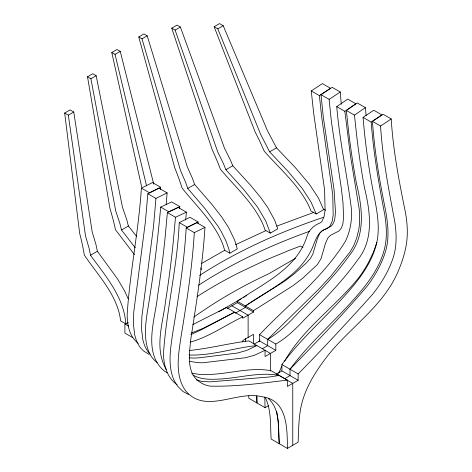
<?xml version="1.0" encoding="UTF-8"?>
<svg xmlns="http://www.w3.org/2000/svg" width="472" height="472" viewBox="0 0 472 472"><rect width="100%" height="100%" fill="white"/><g stroke="black" fill="none" stroke-linecap="round" stroke-linejoin="round"><path stroke-width="0.71" d="M256.839 396.657L256.945 402.964L256.792 395.925M166.168 204.777L167.117 192.889L159.005 188.204L147.842 193.756L145.352 222.176L133.741 312.169L133.458 324.541L134.626 334.4A64.593 37.294 -60 0 0 141.028 348.413L143.5 350.938L148.945 354.33M167.117 192.889L155.955 198.441L153.471 226.861L141.854 316.854L141.576 329.232L142.745 339.085A64.593 37.294 -60 0 0 149.146 353.097L150.131 354.112M265.146 397.188C271.536 410.103 270.208 425.036 271.152 439.031L287.383 448.4L298.139 442.193C298.711 428.08 298.634 413.702 302.729 400.055C307.065 385.854 314.889 373.01 323.621 361.109C347.109 328.453 384.999 306.717 399.595 267.754A74.423 42.97 -60 0 0 405.112 250.549C408.445 237.18 407.649 223.191 404.905 209.792C398.763 179.785 393.087 149.577 391.211 118.95L383.093 114.265L372.432 121.334L380.55 126.018C382.556 158.515 388.975 190.452 394.887 222.389C396.686 234.572 396.887 247.304 392.722 259.051C388.126 272.226 380.757 284.315 371.942 295.077C347.846 321.804 323.408 348.301 298.139 373.918L298.139 380.279L287.383 386.485L287.383 380.125C261.789 383.17 235.793 386.804 210.005 386.125C202.93 384.975 196.293 380.815 192.8 374.473C187.484 363.918 189.661 351.581 190.635 340.312C196.358 302.806 202.612 265.305 204.972 227.392L196.853 222.701L186.192 227.947C184.062 263.765 178.28 299.224 172.498 334.601C170.593 348.094 168.221 362.254 172.292 375.594A74.423 42.97 -60 0 0 177.808 386.426L182.983 391.483L188.54 394.527M204.972 227.392L194.311 232.631C192.175 268.45 186.393 303.915 180.617 339.285C178.705 352.785 176.339 366.939 180.404 380.284A74.423 42.97 -60 0 0 185.927 391.117C205.798 414.422 237.038 390.214 261.901 396.74C287.66 399.737 287.236 428.788 287.383 448.4M197.992 223.421L198.11 221.976L189.998 217.291L179.236 222.589C177.466 266.668 166.374 309.744 163.495 353.634C163.548 365.151 167.141 377.924 177.153 384.686M160.445 189.437L160.627 187.266L152.509 182.581L141.382 188.11C138.727 230.513 129.818 272.326 127.163 314.671C127.245 325.025 129.428 336.713 138.237 343.291M185.655 220.023L186.41 212.17L178.292 207.485L167.383 212.583L164.893 239.77A979.188 565.338 -60 0 1 157.536 296.032C155.205 319.444 142.473 352.613 164.262 370.974A71.95 41.542 -60 0 0 167.123 372.697M186.41 212.17L175.501 217.267L173.012 244.455A979.188 565.338 -60 0 1 165.654 300.717C163.052 322.913 153.736 348.548 166.333 369.428M179.566 208.801L179.791 206.618L171.678 201.933L160.698 207.072C157.648 241.198 153.488 275.235 147.807 309.024C146.426 317.803 145.122 326.659 145.476 335.568C146.049 345.427 148.621 356.59 157.229 362.543M376.904 242.39L373.37 252.243L368.502 262.432A71.95 41.542 -60 0 1 359.239 277.07C335.976 306.517 303.396 327.981 284.634 361.174M278.722 373.204L281.802 366.172M258.845 341.675L260.001 339.94M298.139 380.279L281.902 370.903L281.902 364.543C299.862 339.982 323.043 319.815 343.333 297.289C358.254 280.775 373.234 262.338 377.311 239.823C379.547 226.407 377.305 212.778 374.809 199.567C369.263 172.433 365.322 144.981 363.062 117.375L373.818 110.247L381.936 114.932L371.175 122.059C373.494 153.435 378.969 184.434 384.875 215.297C386.297 224.949 387.046 234.832 385.429 244.508C381.346 267.022 366.372 285.46 351.451 301.974C331.155 324.5 307.98 344.666 290.02 369.228L290.02 375.594L284.645 378.697M366.124 115.551L365.381 107.645L357.263 102.955L346.354 110.454L354.472 115.138L356.584 134.821A1116.115 644.392 -60 0 0 364.514 187.95C370.254 211.468 374.202 239.493 357.729 259.83C342.902 280.575 325.173 298.882 307.119 316.818C297.643 326.884 287.938 337.114 275.819 344.041L275.819 350.342L259.582 340.973L259.582 334.666C288.657 303.944 323.249 277.459 345.569 241.003C350.094 231.41 352.041 220.684 351.557 210.105C347.256 175.554 339.633 141.411 336.743 106.637L347.722 99.096L355.835 103.781L344.855 111.321L350.525 156.303L359.216 209.125L359.676 214.79L359.434 224.766L358.814 229.321L356.702 238.047L353.687 245.694L350.147 251.847L330.919 276.067L319.072 288.834L267.701 339.35L267.701 345.657L262.326 348.761M290.02 369.228C316.346 341.988 342.955 314.83 367.399 285.879C375.511 274.964 382.361 262.886 386.002 249.717C389.441 236.761 387.842 223.162 385.536 210.158C379.512 180.823 374.52 151.235 372.432 121.334M354.472 115.138L365.381 107.645M380.55 126.018L391.211 118.95M341.28 104.218L340.288 92.016L332.17 87.332L321.007 94.671L329.12 99.362L331.438 121.982L341.173 187.225L342.967 202.276L343.598 216.908L342.914 223.687L341.557 227.764L339.038 230.95L330.418 235.375L327.981 237.853L325.497 243.257L321.054 258.621L317.444 264.503L302.487 278.433L292.876 285.767L253.499 310.659L253.499 312.063L237.263 302.694L237.263 301.283C263.022 283.631 296.634 268.946 306.847 236.726C308.776 229.758 314.24 225.168 320.706 222.637A5.534 3.198 -60 0 0 322.169 220.984L324.122 216.436L325.078 210.134L324.606 190.015L313.632 112.944L311.266 90.925L322.394 83.603L330.512 88.293L319.379 95.609L321.751 117.628L332.725 194.7L333.191 214.825L332.241 221.126L330.282 225.669A5.534 3.198 -60 0 1 328.819 227.327L326.848 228.595M235.227 313.243L245.381 307.378L245.381 305.974C268.656 289.672 298.192 277.076 311.284 250.195C315.013 242.626 316.795 231.652 326.181 228.902M329.12 99.362L340.288 92.016M199.656 275.4C238.13 250.508 280.333 231.817 323.692 217.25M198.565 285.247C233.168 262.697 270.875 245.21 309.685 231.25M245.381 305.974L284.758 281.082L294.369 273.748L305.767 263.506L310.287 258.597L312.936 253.93L317.385 238.572L319.868 233.168L322.305 230.684L330.919 226.259L332.489 224.642L333.881 222.088L334.796 219.002L335.48 212.223L334.058 189.561L323.32 117.298L321.007 94.671M201.284 263.624L224.642 250.331M267.701 339.35C279.819 332.424 289.525 322.199 299 312.128C317.06 294.198 334.784 275.89 349.616 255.14C366.083 234.808 362.142 206.783 356.401 183.266A1116.115 644.392 -60 0 1 348.472 130.136L346.354 110.454M141.718 187.13L111.793 52.498L116.991 49.501L120.242 51.377L153.742 184.145M138.75 36.94L143.948 33.937L147.199 35.819L187.154 166.492L192.487 178.463L194.653 184.475L212.176 204.736L221.669 216.949L228.454 227.345L234.696 240.218L237.298 248.909L229.852 253.21L224.566 250.154A39.571 22.302 58.8 0 0 221.781 241.77C212.843 221.026 195.833 205.42 182.05 187.974A158.551 89.35 58.8 0 0 174.817 168.02L138.75 36.94L142.001 38.816L180.452 170.362L185.667 182.404L187.762 188.458L205.137 208.789L218.17 226.454L221.232 231.51L225.94 240.909L228.778 248.838L229.852 253.21M111.793 52.498L115.05 54.38L120.242 51.377M142.001 38.816L147.199 35.819M134.485 254.662L115.457 229.705A159.701 101.25 65.4 0 0 110.011 208.718L87.515 76.771L92.783 73.726L96.158 75.679L122.454 207.131L126.761 219.698L128.378 226.023L136.579 236.425M171.743 28.143L177.012 25.099L180.387 27.052L224.495 148.22L230.348 159.896L232.79 165.743L250.868 185.62L260.756 197.597L267.925 207.768L274.739 220.377L277.766 228.832L270.32 233.133L265.034 230.076A39.795 20.862 55.8 0 0 261.848 221.899C251.93 201.556 234.661 186.275 220.353 169.147A159.365 83.538 55.8 0 0 212.211 149.718L171.743 28.143L175.118 30.09L217.793 152.084L223.527 163.831L225.899 169.719L243.859 189.703L257.47 207.019L265.819 221.132L270.32 233.133M87.515 76.771L90.895 78.718L96.158 75.679M175.118 30.09L180.387 27.052M128.313 322.459L125.835 323.892L120.549 320.842A40.38 26.786 68.8 0 0 118.873 311.726C112.755 290.014 96.565 273.365 84.311 255.033A161.507 107.132 68.8 0 0 79.709 233.563L64.67 113.032L70.092 109.899L73.75 112.011L92.193 231.941L96.028 244.791L97.38 251.263L117.711 279.188L124.62 290.994L128.219 298.87M214.14 26.733L219.563 23.6L223.221 25.712L267.471 130.75L276.509 147.848L295.124 167.383L309.402 184.281L318.429 198.004L323.65 209.686L316.199 213.981L310.918 210.931A40.232 19.558 53.2 0 0 307.349 202.925C296.522 182.994 279.023 167.991 264.22 151.158A160.964 78.24 53.2 0 0 255.24 132.219L214.14 26.733L217.798 28.845L260.768 134.62L269.618 151.825L288.109 171.466L302.245 188.446L311.131 202.246L316.199 213.981M64.67 113.032L68.328 115.138L73.75 112.011M217.798 28.845L223.221 25.712M187.762 188.458L194.653 184.475M135.299 247.818L121.487 230L128.378 226.023M225.899 169.719L232.79 165.743M125.835 323.892C124.024 297.189 105.533 275.925 90.488 255.246L97.38 251.263M269.618 151.825L276.509 147.848M193.715 317.09L204.736 309.602A494.349 285.412 0 0 1 258.45 278.698L268.822 273.725L295.543 258.296M218.701 311.797L241.475 298.646M243.275 297.608L244.472 296.917M245.67 296.227L246.868 295.537M227.109 308.558L237.263 302.694M253.499 312.063L242.744 318.27L242.744 316.865L226.513 307.496L192.818 324.594M254.207 344.076L259.582 340.973M275.819 350.342L265.063 356.549L265.063 350.248L254.75 355.139L245.517 357.729L202.7 362.785L198.565 362.708L189.366 361.387M281.902 370.903L276.527 374.013L292.758 383.382L292.758 445.297M248.72 395.908L248.832 398.274L265.063 407.649L268.651 405.578M242.744 316.865C225.227 325.155 209.066 337.014 190.192 342.123M235.664 244.643L265.901 230.637M160.627 187.266L149.5 192.794L141.382 188.11M198.11 221.976L187.349 227.28L179.236 222.589M179.791 206.618L168.811 211.757L160.698 207.072M190.771 334.695L202.128 329.379L234.625 312.181L202.907 328.418L191.496 332.99M276.68 226.153L313.408 212.547M189.797 350.436C209.633 348.43 229.026 343.274 248.832 340.873L270.438 353.445L270.438 370.968M189.16 355.021C212.093 355.835 234.236 347.781 256.945 345.563L246.638 350.448L237.404 353.044L199.827 357.735L194.588 358.095L189.154 357.847M191.561 373.151L199.591 374.473L209.721 374.426C230.059 373.783 250.809 366.856 271.152 370.756L287.383 380.125M196.382 379.854L201.886 381.435L210.146 381.848L269.606 376.969L279.265 375.441C258.927 371.547 238.177 378.467 217.84 379.116C209.491 379.553 200.364 379.47 192.995 375.033M363.062 117.375L371.175 122.059M311.266 90.925L319.379 95.609M336.743 106.637L344.855 111.321M323.745 209.143L325.633 210.235M302.959 247.517L300.452 246.071L289.419 250.254L264.863 260.455L238.708 272.834A494.621 285.566 0 0 0 197.03 296.628M147.842 193.756L155.955 198.441M167.383 212.583L175.501 217.267M186.192 227.947L194.311 232.631M237.263 301.283L253.499 310.659M231.888 305.797L248.119 315.166L248.119 337.439M259.582 334.666L275.819 344.041M281.902 364.543L298.139 373.918M128.679 326.128L124.891 323.945L124.891 333.084L132.467 337.456M268.592 398.698C280.775 410.15 277.99 428.594 279.265 443.715L278.238 422.245L276.734 411.525M121.487 230L119.941 223.639L115.752 211.002L90.895 78.718M115.05 54.38L146.544 185.868M200.83 267.825L201.219 269.736M90.488 255.246L89.202 248.732L85.497 235.811L68.328 115.138M265.063 407.649L264.81 397.212M253.499 343.84L253.499 334.335L242.744 340.542L242.744 342.005M245.381 338.424L245.381 341.35"/></g></svg>
